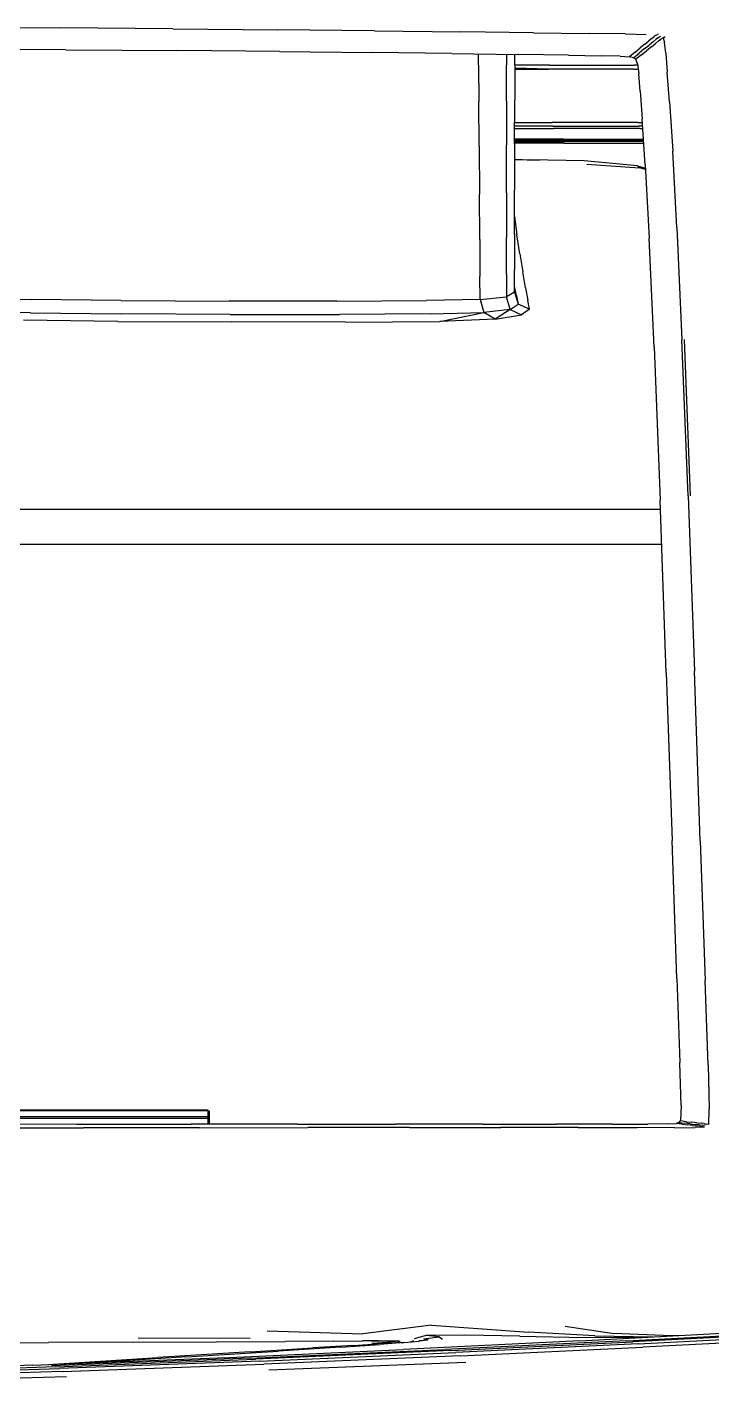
# Model space of a CAD drawing. Header units: millimetres. Extents: x -1905078 to 890385, y 1304549 to 3975677.
# Drawn here: x -628283 to -627268, y 1477303 to 1479311 of the extents above; entities that cross this region are included whole.
import ezdxf

# ---------------------------------------------------------------- set-up
doc = ezdxf.new("R2010")
doc.units = ezdxf.units.MM
doc.header["$LTSCALE"] = 1000
doc.layers.get('0').update_dxf_attribs({"linetype": 'CONTINUOUS'})
doc.layers.add('景-通用-文字', color=7, linetype='CONTINUOUS')

# ---------------------------------------------------------------- blocks, each defined once
blk = doc.blocks.new('C')
at = {"color": 0, "linetype": 'Continuous', "extrusion": (0, 1, 0)}
for p, q in [((1595.4, 7132.7), (1807.3, 7131.4)), ((2004.2, 7129.9), (1807.3, 7131.4)), ((2004.2, 7129.9), (2186.8, 7128.2)), ((2355.9, 7126.4), (2186.8, 7128.2)), ((2355.9, 7126.4), (2506.3, 7124.6)), ((2632.7, 7122.9), (2506.3, 7124.6)), ((2632.7, 7122.9), (2730, 7121.6)), ((2792.8, 7120.7), (2730, 7121.6)), ((2792.8, 7120.7), (2829.3, 7120)), ((2839.4, 7113.1), (2834.2, 7108.8)), ((2839.4, 7113.1), (2843.5, 7116.3)), ((2841.4, 7107.1), (2846.6, 7111.4)), ((2847.1, 7118.9), (2843.5, 7116.3)), ((2850.7, 7114.6), (2846.6, 7111.4)), ((2847.1, 7118.9), (2850.9, 7121.2)), ((2850.7, 7114.6), (2854.3, 7117.1)), ((2851, 7108.5), (2855.1, 7111.8)), ((2858.8, 7114.3), (2855.1, 7111.8)), ((2858.8, 7114.3), (2862.6, 7116.6)), ((2858.8, 7114.3), (2861.5, 7105.9)), ((1817.2, 7093.2), (1604.6, 7094.3)), ((1817.2, 7093.2), (2012.7, 7091.8)), ((2190.8, 7090.3), (2012.7, 7091.8)), ((2190.8, 7090.3), (2351.3, 7088.6)), ((2490.8, 7086.8), (2351.3, 7088.6)), ((2490.8, 7086.8), (2606, 7085.1)), ((2537.2, 7066.2), (2537.1, 7086.1)), ((2810.1, 7088.9), (2800.6, 7081)), ((2807.5, 7079.3), (2817, 7087.1)), ((2810.1, 7088.9), (2819.1, 7096.3)), ((2826.1, 7094.6), (2817, 7087.1)), ((2827.3, 7103.1), (2819.1, 7096.3)), ((2821.3, 7084.4), (2830.5, 7091.8)), ((2826.1, 7094.6), (2834.4, 7101.4)), ((2827.3, 7103.1), (2834.2, 7108.8)), ((2838.8, 7098.6), (2830.5, 7091.8)), ((2841.4, 7107.1), (2834.4, 7101.4)), ((2838.8, 7098.6), (2845.8, 7104.3)), ((2851, 7108.5), (2845.8, 7104.3)), ((2863.7, 7087.4), (2861.5, 7105.9)), ((2863.7, 7087.4), (2866.2, 7054.4)), ((2537.2, 7066.2), (2537.5, 7003.3)), ((2585.6, 7085.4), (2585.7, 7066.5)), ((2585.7, 7004.1), (2585.7, 7066.5)), ((2600.3, 7067), (2600.2, 7085.2)), ((2600.3, 7067), (2600.2, 7005.5)), ((2660.7, 7066.2), (2600.3, 7066.1)), ((2693.8, 7083.7), (2606, 7085.1)), ((2660.7, 7066.2), (2809.1, 7066.6)), ((2693.8, 7083.7), (2750.7, 7082.9)), ((2784, 7082.1), (2750.7, 7082.9)), ((2784, 7082.1), (2800.6, 7081)), ((2807.5, 7079.3), (2800.6, 7081)), ((2807.5, 7079.3), (2811.7, 7076.6)), ((2814.6, 7066.6), (2809.1, 7066.6)), ((2821.3, 7084.4), (2811.7, 7076.6)), ((2814.4, 7068.7), (2811.7, 7076.6)), ((2814.4, 7068.7), (2816.4, 7051.5)), ((2659.4, 7059.3), (2600.3, 7061.4)), ((2600.3, 7059.2), (2659.4, 7059.3)), ((2807.8, 7059.3), (2659.4, 7059.3)), ((2807.8, 7059.3), (2815.5, 7059.3)), ((2818.8, 7021), (2816.4, 7051.5)), ((2870.2, 7002.2), (2866.2, 7054.4)), ((2818.8, 7021), (2822.6, 6973)), ((2538, 6925.2), (2537.5, 7003.3)), ((2585.7, 7004.1), (2585.8, 6926.7)), ((2600.1, 6929.4), (2600.2, 7005.5)), ((2870.2, 7002.2), (2875.8, 6916.6)), ((2827.8, 6892.5), (2822.6, 6973)), ((2600.1, 6966.6), (2665.6, 6966.6)), ((2666.6, 6959.9), (2600.1, 6959.9)), ((2600.1, 6955.9), (2667.8, 6955.9)), ((2814.8, 6966.6), (2665.6, 6966.6)), ((2666.6, 6959.9), (2816.2, 6960)), ((2818.5, 6955.9), (2667.8, 6955.9)), ((2814.8, 6966.6), (2823, 6966.6)), ((2823.4, 6960), (2816.2, 6960)), ((2818.5, 6955.9), (2823.7, 6955.9)), ((2538, 6925.2), (2538.6, 6841.6)), ((2585.8, 6844), (2585.8, 6926.7)), ((2600.1, 6929.4), (2600, 6848.4)), ((2685.2, 6937.2), (2600.1, 6937.1)), ((2600.1, 6935.7), (2685.7, 6935.7)), ((2600.1, 6933.2), (2686.2, 6933.3)), ((2686.5, 6930.4), (2600.1, 6930.3)), ((2685.2, 6937.2), (2824.9, 6937.3)), ((2825, 6935.8), (2685.7, 6935.7)), ((2825.1, 6933.4), (2686.2, 6933.3)), ((2686.5, 6930.4), (2825.3, 6930.5)), ((2600, 6902.2), (2626.4, 6901.3)), ((2643.2, 6900.2), (2600, 6901.1)), ((2721.4, 6899.4), (2626.4, 6901.3)), ((2814.6, 6890.6), (2721.4, 6899.4)), ((2882.9, 6783.2), (2875.8, 6916.6)), ((2726.2, 6893.9), (2818, 6887.1)), ((2814.6, 6890.6), (2828.1, 6887)), ((2814.6, 6890.6), (2818, 6887.1)), ((2828.2, 6884.7), (2818, 6887.1)), ((2827.8, 6892.5), (2834.7, 6764.8)), ((2539.2, 6762.6), (2538.6, 6841.6)), ((2585.8, 6844), (2585.8, 6765.9)), ((2599.8, 6772), (2600, 6848.4)), ((2599.9, 6802.6), (2603.9, 6770.6)), ((2882.9, 6783.2), (2891.8, 6587.6)), ((2539.2, 6762.6), (2539.6, 6698)), ((2585.9, 6702), (2585.8, 6765.9)), ((2599.8, 6772), (2599.7, 6709.6)), ((2609, 6737.3), (2603.9, 6770.6)), ((2843.2, 6574.9), (2834.7, 6764.8)), ((2609, 6737.3), (2614.2, 6705.8)), ((2599.6, 6670.7), (2599.7, 6709.6)), ((2540, 6657.8), (2539.6, 6698)), ((2585.9, 6702), (2585.9, 6662.3)), ((2619.2, 6678), (2614.2, 6705.8)), ((2540, 6657.8), (2585.9, 6662.3)), ((2599.6, 6670.7), (2585.9, 6662.3)), ((2592.4, 6640.6), (2585.9, 6662.3)), ((2603.2, 6664.3), (2599.6, 6681.2)), ((2599.6, 6670.7), (2606.2, 6649.7)), ((2603.2, 6664.3), (2606.2, 6649.7)), ((2619.2, 6678), (2623.3, 6655.8)), ((1755.7, 6634.6), (1660.7, 6637.6)), ((1662.8, 6660), (1757.1, 6657.6)), ((1914, 6655.9), (1757.1, 6657.6)), ((1914, 6655.9), (2102.1, 6655)), ((2290.1, 6655), (2102.1, 6655)), ((2290.1, 6655), (2446.5, 6655.9)), ((2540, 6657.8), (2446.5, 6655.9)), ((2540, 6657.8), (2546.6, 6635.3)), ((2592.4, 6640.6), (2546.6, 6635.3)), ((2592.4, 6640.6), (2565.9, 6623.7)), ((2592.4, 6640.6), (2606.2, 6649.7)), ((2592.4, 6640.6), (2612.1, 6630.9)), ((2626.1, 6640.8), (2606.2, 6649.7)), ((2626.1, 6640.8), (2612.1, 6630.9)), ((2626.1, 6640.8), (2623.3, 6655.8)), ((1908.1, 6619.6), (1743.8, 6621.5)), ((1755.7, 6634.6), (1914.1, 6632.8)), ((1908.1, 6619.6), (2106.1, 6619.1)), ((2104.2, 6631.9), (1914.1, 6632.8)), ((2104.2, 6631.9), (2294.4, 6631.7)), ((2304.7, 6618.5), (2106.1, 6619.1)), ((2452.5, 6632.7), (2294.4, 6631.7)), ((2304.7, 6618.5), (2469.5, 6619.4)), ((2452.5, 6632.7), (2546.6, 6635.3)), ((2469.5, 6619.4), (2546.6, 6635.3)), ((2565.9, 6623.7), (2469.5, 6619.4)), ((2565.9, 6623.7), (2546.6, 6635.3)), ((2565.9, 6623.7), (2612.1, 6630.9)), ((2843.2, 6574.9), (2853.6, 6308)), ((2902.4, 6315.6), (2891.8, 6587.6)), ((2895.7, 6587.8), (2906.4, 6315.4)), ((2864.6, 6007), (2853.6, 6308)), ((2902.4, 6315.6), (2913.5, 6010)), ((-2854.2, 6291.7), (2854.2, 6292.1)), ((-2856.4, 6231.1), (2856.4, 6231.1)), ((2864.6, 6007), (2874.8, 5714.6)), ((2923.9, 5714), (2913.5, 6010)), ((2883.1, 5474), (2874.8, 5714.6)), ((2923.9, 5714), (2932.2, 5470.6)), ((2883.1, 5474), (2888.1, 5327.8)), ((2937.3, 5322.8), (2932.2, 5470.6)), ((2890.2, 5252.8), (2888.1, 5327.8)), ((2937.3, 5322.8), (2939.4, 5247)), ((2065, 5244.5), (1468.3, 5244.5)), ((2065, 5244.5), (2067.2, 5242.5)), ((2065, 5244.5), (2065, 5243.2)), ((2890.2, 5252.8), (2889.6, 5225.6)), ((2938.8, 5219.5), (2939.4, 5247)), ((2065, 5243.2), (1468.3, 5243.2)), ((2065, 5232.9), (1468.3, 5232.9)), ((2065, 5230.1), (1468.3, 5230.1)), ((1836.6, 5219.8), (2035.9, 5220.1)), ((2220.9, 5220.3), (2035.9, 5220.1)), ((2065, 5243.2), (2067.2, 5242.5)), ((2065, 5243.2), (2065, 5232.9)), ((2065, 5232.9), (2067.2, 5232.2)), ((2065, 5232.9), (2065, 5230.1)), ((2067.2, 5232.2), (2065, 5230.1)), ((2065, 5230.1), (2065, 5220.1)), ((2067.2, 5242.5), (2067.2, 5220.1)), ((2067.2, 5242.5), (2067.2, 5232.2)), ((2067.2, 5232.2), (2067.2, 5220.1)), ((2220.9, 5220.3), (2392.5, 5220.3)), ((2545, 5220.3), (2392.5, 5220.3)), ((2545, 5220.3), (2672.9, 5220.2)), ((2770.5, 5220.2), (2672.9, 5220.2)), ((2770.5, 5220.2), (2832.2, 5220.1)), ((2866.5, 5220.4), (2832.2, 5220.1)), ((2866.5, 5220.4), (2881.9, 5221.2)), ((2886.8, 5222.8), (2881.9, 5221.2)), ((2891.9, 5220.1), (2881.9, 5221.2)), ((2886.8, 5222.8), (2889.6, 5225.6)), ((2886.8, 5222.8), (2896.8, 5221.7)), ((2899.7, 5224.4), (2889.6, 5225.6)), ((2891.9, 5220.1), (2901.4, 5219)), ((2906.3, 5220.6), (2896.8, 5221.7)), ((2899.7, 5224.4), (2909.2, 5223.4)), ((2906.3, 5220.6), (2915, 5219.6)), ((2917.9, 5222.4), (2909.2, 5223.4)), ((2917.9, 5222.4), (2925.2, 5221.6)), ((2930.7, 5221), (2925.2, 5221.6)), ((2930.7, 5221), (2935, 5220.3)), ((2938.8, 5219.5), (2935, 5220.3)), ((1836.6, 5219.8), (1622, 5219.6)), ((1631.5, 5213.7), (1848, 5213.8)), ((2050.2, 5213.9), (1848, 5213.8)), ((2050.2, 5213.9), (2239.4, 5214)), ((2416.9, 5214), (2239.4, 5214)), ((2416.9, 5214), (2576.2, 5214)), ((2710.6, 5214), (2576.2, 5214)), ((2710.6, 5214), (2813.7, 5214)), ((2878.7, 5213.9), (2813.7, 5214)), ((2878.7, 5213.9), (2914.8, 5214.2)), ((2910, 5218), (2901.4, 5219)), ((2910, 5218), (2917.3, 5217.2)), ((2930.9, 5215), (2914.8, 5214.2)), ((2922.3, 5218.8), (2915, 5219.6)), ((2922.8, 5216.5), (2917.3, 5217.2)), ((2922.3, 5218.8), (2927.7, 5218.2)), ((2922.8, 5216.5), (2927.1, 5215.9)), ((2930.9, 5215), (2927.1, 5215.9)), ((2932.1, 5217.6), (2927.7, 5218.2)), ((2455.1, 4869.8), (2335.5, 4854.3)), ((2455.1, 4869.8), (2625, 4857.6)), ((2687.9, 4867.8), (2773.2, 4855.2)), ((1943.5, 4847.3), (2139, 4847.1)), ((2168.6, 4859.8), (2335.5, 4854.3)), ((2362.8, 4842.2), (2334.9, 4842.1)), ((2349.9, 4842.3), (2399, 4842.5)), ((2362.8, 4842.2), (2376, 4842.1)), ((2713.7, 4842.3), (2406.4, 4827.1)), ((2423.9, 4842.6), (2418, 4840.2)), ((2445.9, 4851.8), (2424.9, 4845.6)), ((2431.4, 4841.4), (2434, 4842.5)), ((2447.7, 4843.4), (2433.8, 4841.6)), ((2438.2, 4842.1), (2434, 4842.5)), ((2441.3, 4846.1), (2468.3, 4849.3)), ((2441.3, 4846.1), (2449.5, 4845.1)), ((2514.8, 4852.1), (2445.9, 4851.8)), ((2468.3, 4849.3), (2445.9, 4851.8)), ((2447.7, 4843.4), (2449.5, 4845.1)), ((2468.3, 4849.3), (2474.3, 4845.1)), ((2795.2, 4842.4), (2478.6, 4827)), ((2609.2, 4850.7), (2514.8, 4852.1)), ((2609.2, 4850.7), (2723.9, 4848.2)), ((2739.7, 4851.1), (2625, 4857.6)), ((2713.7, 4842.3), (2983.3, 4856.8)), ((2812.7, 4847.6), (2723.9, 4848.2)), ((2739.7, 4851.1), (2841.1, 4849.2)), ((2859.1, 4851.4), (2773.2, 4855.2)), ((2795.2, 4842.4), (3071.8, 4856.9)), ((3083.5, 4855), (2806.3, 4840.5)), ((2815.4, 4836.9), (3092.7, 4851.4)), ((3100.8, 4845.3), (2823.6, 4831)), ((2859.1, 4851.4), (2886.6, 4851.6)), ((1663.2, 4838.9), (1786.9, 4839.3)), ((1934.7, 4839.9), (1786.9, 4839.3)), ((1934.7, 4839.9), (2080.4, 4840.6)), ((2138.8, 4823.1), (1977.9, 4813)), ((2027.6, 4814.3), (2187.9, 4824.5)), ((2080.4, 4840.6), (2200.3, 4841.3)), ((2090.8, 4812.8), (2406.4, 4827.1)), ((2138.8, 4823.1), (2248.4, 4830)), ((2138.9, 4812), (2478.6, 4827)), ((2489, 4825.2), (2148, 4810.3)), ((2155.7, 4807), (2497.6, 4821.7)), ((2296.2, 4831.5), (2187.9, 4824.5)), ((2283.4, 4841.8), (2200.3, 4841.3)), ((2318.6, 4834.4), (2248.4, 4830)), ((2283.4, 4841.8), (2334.9, 4842.1)), ((2296.2, 4831.5), (2364.9, 4836.2)), ((2318.6, 4834.4), (2360.7, 4837.1)), ((2350.8, 4838.3), (2378.2, 4840.1)), ((2386.6, 4838.9), (2360.7, 4837.1)), ((2406.7, 4839.3), (2364.9, 4836.2)), ((2383.5, 4841.9), (2376, 4842.1)), ((2391.1, 4841.1), (2378.2, 4840.1)), ((2383.5, 4841.9), (2392.3, 4841.6)), ((2386.6, 4838.9), (2398.7, 4840)), ((2391.1, 4841.1), (2392.3, 4841.6)), ((2399.6, 4840.5), (2392.3, 4841.6)), ((2399.6, 4840.5), (2398.7, 4840)), ((2401.3, 4838.9), (2398.7, 4840)), ((2399.6, 4840.5), (2403.1, 4839)), ((2402.5, 4839.3), (2406.9, 4839.3)), ((2406.7, 4839.3), (2433.8, 4841.6)), ((2489, 4825.2), (2806.3, 4840.5)), ((2815.4, 4836.9), (2497.6, 4821.7)), ((2505.5, 4815.9), (2823.6, 4831)), ((1759.3, 4799.8), (1428.4, 4788.2)), ((1799.8, 4797), (1457.4, 4785.4)), ((1759.3, 4799.8), (2096.6, 4813.1)), ((1777.8, 4800.5), (1977.9, 4813)), ((2138.9, 4812), (1792.6, 4798.6)), ((1799.8, 4797), (2148, 4810.3)), ((2155.7, 4807), (1806.1, 4794)), ((1811.8, 4789.1), (2162.8, 4801.6)), ((2027.6, 4814.3), (1856.7, 4803.6)), ((2505.5, 4815.9), (2162.8, 4801.6)), ((2171.3, 4791.7), (2514.9, 4805.3)), ((1461.8, 4782.8), (1806.1, 4794)), ((1811.8, 4789.1), (1465.9, 4778.6)), ((1470.8, 4770.7), (1818.7, 4780.2))]:
    blk.add_line(p, q, dxfattribs=at)

msp = doc.modelspace()

# ---------------------------------------------------------------- block references
at = {"layer": '景-通用-文字', "xscale": 0.85, "yscale": 0.85, "zscale": 0.85}
msp.add_blockref('C', (-629770.6, 1473248.1), dxfattribs=at)

doc.saveas('drawing.dxf')
